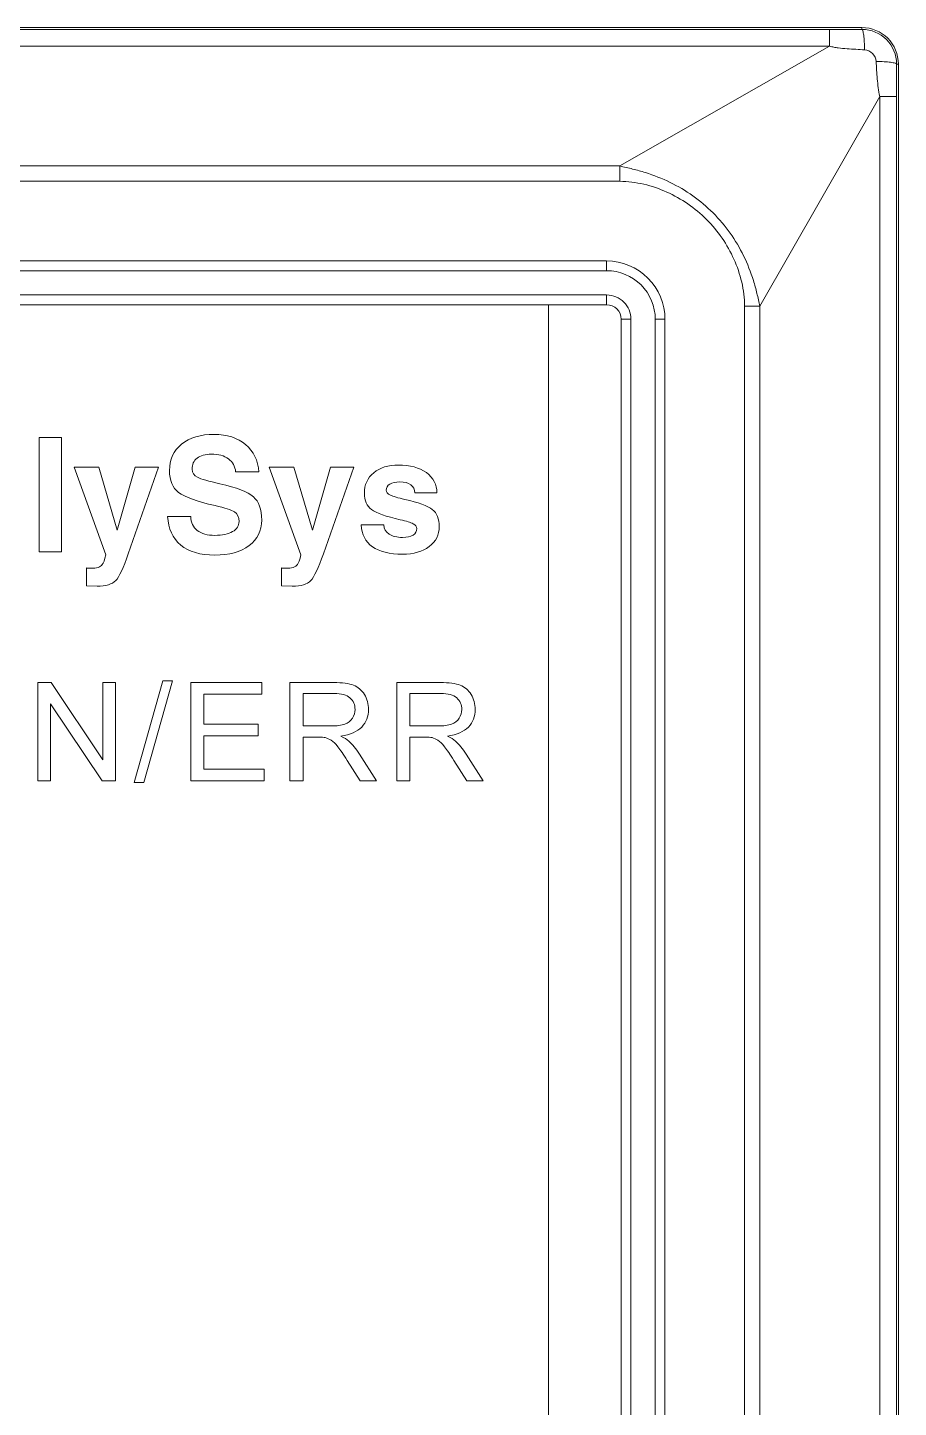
# Model space of a CAD drawing. Header units: millimetres. Extents: x 33157 to 59611, y -29750 to 1750.
# Drawn here: x 53882.71 to 53900.62, y -1910.46 to -1882.08 of the extents above; entities that cross this region are included whole.
import ezdxf

# ---------------------------------------------------------------- set-up
doc = ezdxf.new("R2010")
doc.units = ezdxf.units.MM
doc.layers.add('layer 1', color=7, linetype='Continuous', lineweight=18)

msp = doc.modelspace()

# ---------------------------------------------------------------- linework, layer by layer
at = {"layer": 'layer 1', "lineweight": 9}
for p, q in [((53899.202, -1882.12), (53899.202, -1882.462)), ((53899.866, -1882.082), (53899.866, -1882.119)), ((53900.616, -1882.832), (53900.616, -1882.832)), ((53900.616, -1882.832), (53900.616, -1981.332)), ((53900.237, -1883.496), (53900.237, -1980.668)), ((53900.579, -1883.496), (53900.579, -1980.668)), ((53894.886, -1884.928), (53894.886, -1885.244)), ((53894.616, -1886.882), (53894.616, -1887.082)), ((53894.616, -1887.582), (53894.616, -1887.782)), ((53897.454, -1887.813), (53897.454, -1887.813)), ((53897.454, -1887.813), (53897.454, -1976.351)), ((53897.77, -1887.813), (53897.77, -1887.813)), ((53897.77, -1887.813), (53897.77, -1976.351)), ((53894.916, -1888.082), (53894.916, -1888.082)), ((53894.916, -1888.082), (53894.916, -1976.082)), ((53895.116, -1888.082), (53895.116, -1888.082)), ((53895.116, -1888.082), (53895.116, -1976.082)), ((53895.616, -1888.082), (53895.616, -1976.082)), ((53895.816, -1888.082), (53895.816, -1976.082))]:
    msp.add_line(p, q, dxfattribs=at)
for points in [[(53899.866, -1882.082), (53899.866, -1882.082), (53866.666, -1882.082), (53866.666, -1882.082)], [(53867.331, -1882.12), (53867.331, -1882.12), (53899.202, -1882.12), (53899.202, -1882.12)], [(53899.202, -1882.12), (53899.424, -1882.12), (53899.645, -1882.119), (53899.866, -1882.119)], [(53867.331, -1882.462), (53867.331, -1882.462), (53899.202, -1882.462), (53899.202, -1882.462)], [(53899.202, -1882.462), (53899.202, -1882.462), (53894.886, -1884.928), (53894.886, -1884.928)], [(53900.58, -1882.832), (53900.58, -1882.832), (53900.616, -1882.832), (53900.616, -1882.832)], [(53900.58, -1882.832), (53900.579, -1883.053), (53900.579, -1883.275), (53900.579, -1883.496)], [(53900.237, -1883.496), (53900.237, -1883.496), (53897.77, -1887.813), (53897.77, -1887.813)], [(53900.579, -1883.496), (53900.579, -1883.496), (53900.237, -1883.496), (53900.237, -1883.496)], [(53894.886, -1884.928), (53894.886, -1884.928), (53871.647, -1884.928), (53871.647, -1884.928)], [(53894.886, -1885.244), (53894.886, -1885.244), (53871.647, -1885.244), (53871.647, -1885.244)], [(53871.916, -1886.882), (53871.916, -1886.882), (53894.616, -1886.882), (53894.616, -1886.882)], [(53871.916, -1887.082), (53871.916, -1887.082), (53894.616, -1887.082), (53894.616, -1887.082)], [(53894.616, -1887.582), (53894.616, -1887.582), (53871.916, -1887.582), (53871.916, -1887.582)], [(53894.616, -1887.782), (53894.616, -1887.782), (53871.916, -1887.782), (53871.916, -1887.782)], [(53897.454, -1887.813), (53897.454, -1887.813), (53897.77, -1887.813), (53897.77, -1887.813)], [(53894.916, -1888.082), (53894.916, -1888.082), (53895.116, -1888.082), (53895.116, -1888.082)], [(53895.816, -1888.082), (53895.816, -1888.082), (53895.616, -1888.082), (53895.616, -1888.082)]]:
    msp.add_open_spline(points, degree=3, dxfattribs=at)
for points, knots in [([(53900.616, -1882.832), (53900.616, -1882.633), (53900.537, -1882.442), (53900.397, -1882.302), (53900.256, -1882.161), (53900.065, -1882.082), (53899.866, -1882.082)], [0, 0, 0, 0, 171249.618321, 171249.618321, 171249.618321, 342499.236641, 342499.236641, 342499.236641, 342499.236641]), ([(53900.58, -1882.832), (53900.58, -1882.643), (53900.505, -1882.461), (53900.371, -1882.328), (53900.237, -1882.194), (53900.056, -1882.119), (53899.866, -1882.119)], [0, 0, 0, 0, 171249.613424, 171249.613424, 171249.613424, 342499.226849, 342499.226849, 342499.226849, 342499.226849]), ([(53899.866, -1882.119), (53899.871, -1882.12), (53899.874, -1882.124), (53899.876, -1882.128), (53899.881, -1882.136), (53899.883, -1882.144), (53899.886, -1882.152), (53899.889, -1882.164), (53899.892, -1882.177), (53899.895, -1882.19), (53899.898, -1882.207), (53899.9, -1882.224), (53899.903, -1882.241), (53899.909, -1882.286), (53899.912, -1882.331), (53899.915, -1882.376), (53899.919, -1882.43), (53899.921, -1882.485), (53899.922, -1882.539)], [0, 0, 0, 0, 145384.737443, 145384.737443, 145384.737443, 290769.474887, 290769.474887, 290769.474887, 436154.21233, 436154.21233, 436154.21233, 581538.949774, 581538.949774, 581538.949774, 726923.687217, 726923.687217, 726923.687217, 872308.424661, 872308.424661, 872308.424661, 872308.424661]), ([(53899.202, -1882.462), (53899.23, -1882.473), (53899.26, -1882.48), (53899.29, -1882.485), (53899.32, -1882.491), (53899.35, -1882.495), (53899.38, -1882.499), (53899.44, -1882.506), (53899.5, -1882.512), (53899.56, -1882.517), (53899.621, -1882.521), (53899.681, -1882.525), (53899.741, -1882.529), (53899.802, -1882.533), (53899.862, -1882.536), (53899.922, -1882.539)], [0, 0, 0, 0, 147779.679668, 147779.679668, 147779.679668, 295559.359337, 295559.359337, 295559.359337, 443339.039005, 443339.039005, 443339.039005, 591118.718674, 591118.718674, 591118.718674, 738898.398342, 738898.398342, 738898.398342, 738898.398342]), ([(53899.922, -1882.539), (53899.982, -1882.543), (53900.041, -1882.57), (53900.084, -1882.614), (53900.128, -1882.658), (53900.156, -1882.717), (53900.159, -1882.777)], [0, 0, 0, 0, 171249.570964, 171249.570964, 171249.570964, 342499.141927, 342499.141927, 342499.141927, 342499.141927]), ([(53900.58, -1882.832), (53900.579, -1882.828), (53900.575, -1882.825), (53900.57, -1882.822), (53900.562, -1882.818), (53900.555, -1882.815), (53900.547, -1882.813), (53900.534, -1882.809), (53900.521, -1882.806), (53900.509, -1882.804), (53900.492, -1882.801), (53900.475, -1882.798), (53900.457, -1882.796), (53900.413, -1882.79), (53900.368, -1882.786), (53900.323, -1882.783), (53900.268, -1882.78), (53900.214, -1882.778), (53900.159, -1882.777)], [0, 0, 0, 0, 145387.244146, 145387.244146, 145387.244146, 290774.488292, 290774.488292, 290774.488292, 436161.732437, 436161.732437, 436161.732437, 581548.976583, 581548.976583, 581548.976583, 726936.220729, 726936.220729, 726936.220729, 872323.464875, 872323.464875, 872323.464875, 872323.464875]), ([(53900.159, -1882.777), (53900.162, -1882.837), (53900.166, -1882.897), (53900.169, -1882.957), (53900.173, -1883.018), (53900.177, -1883.078), (53900.182, -1883.138), (53900.187, -1883.198), (53900.193, -1883.258), (53900.2, -1883.319), (53900.207, -1883.379), (53900.215, -1883.44), (53900.237, -1883.496)], [0, 0, 0, 0, 151852.445274, 151852.445274, 151852.445274, 303704.890548, 303704.890548, 303704.890548, 455557.335822, 455557.335822, 455557.335822, 607409.781096, 607409.781096, 607409.781096, 607409.781096]), ([(53897.77, -1887.813), (53897.749, -1887.725), (53897.729, -1887.636), (53897.707, -1887.548), (53897.686, -1887.46), (53897.661, -1887.372), (53897.634, -1887.285), (53897.58, -1887.112), (53897.513, -1886.942), (53897.434, -1886.779), (53897.354, -1886.615), (53897.261, -1886.459), (53897.156, -1886.31), (53897.051, -1886.162), (53896.933, -1886.023), (53896.804, -1885.894), (53896.676, -1885.766), (53896.536, -1885.648), (53896.388, -1885.543), (53896.24, -1885.437), (53896.083, -1885.344), (53895.92, -1885.265), (53895.756, -1885.185), (53895.587, -1885.119), (53895.413, -1885.064), (53895.326, -1885.037), (53895.239, -1885.013), (53895.151, -1884.991), (53895.063, -1884.969), (53894.974, -1884.95), (53894.886, -1884.928)], [0, 0, 0, 0, 140208.275508, 140208.275508, 140208.275508, 280416.551015, 280416.551015, 280416.551015, 420624.826523, 420624.826523, 420624.826523, 560833.10203, 560833.10203, 560833.10203, 701041.377538, 701041.377538, 701041.377538, 841249.653045, 841249.653045, 841249.653045, 981457.928553, 981457.928553, 981457.928553, 1121666.20406, 1121666.20406, 1121666.20406, 1261874.479568, 1261874.479568, 1261874.479568, 1402082.755075, 1402082.755075, 1402082.755075, 1402082.755075]), ([(53897.454, -1887.813), (53897.454, -1887.647), (53897.432, -1887.48), (53897.394, -1887.318), (53897.356, -1887.156), (53897.302, -1886.998), (53897.234, -1886.846), (53897.099, -1886.543), (53896.906, -1886.264), (53896.67, -1886.028), (53896.434, -1885.793), (53896.156, -1885.6), (53895.853, -1885.464), (53895.701, -1885.396), (53895.543, -1885.342), (53895.38, -1885.304), (53895.218, -1885.266), (53895.052, -1885.244), (53894.886, -1885.244)], [0, 0, 0, 0, 145380.499065, 145380.499065, 145380.499065, 290760.998131, 290760.998131, 290760.998131, 436141.497196, 436141.497196, 436141.497196, 581521.996261, 581521.996261, 581521.996261, 726902.495327, 726902.495327, 726902.495327, 872282.994392, 872282.994392, 872282.994392, 872282.994392]), ([(53895.816, -1888.082), (53895.816, -1887.764), (53895.69, -1887.459), (53895.465, -1887.234), (53895.24, -1887.008), (53894.935, -1886.882), (53894.616, -1886.882)], [0, 0, 0, 0, 171241.891532, 171241.891532, 171241.891532, 342483.783064, 342483.783064, 342483.783064, 342483.783064]), ([(53895.616, -1888.082), (53895.616, -1887.817), (53895.511, -1887.562), (53895.324, -1887.375), (53895.136, -1887.187), (53894.882, -1887.082), (53894.616, -1887.082)], [0, 0, 0, 0, 171241.864989, 171241.864989, 171241.864989, 342483.729979, 342483.729979, 342483.729979, 342483.729979]), ([(53895.116, -1888.082), (53895.116, -1887.949), (53895.064, -1887.822), (53894.97, -1887.729), (53894.876, -1887.635), (53894.749, -1887.582), (53894.616, -1887.582)], [0, 0, 0, 0, 171241.798957, 171241.798957, 171241.798957, 342483.597915, 342483.597915, 342483.597915, 342483.597915]), ([(53894.916, -1888.082), (53894.916, -1888.002), (53894.885, -1887.926), (53894.829, -1887.87), (53894.772, -1887.814), (53894.696, -1887.782), (53894.616, -1887.782)], [0, 0, 0, 0, 171241.772503, 171241.772503, 171241.772503, 342483.545007, 342483.545007, 342483.545007, 342483.545007])]:
    msp.add_open_spline(points, degree=3, knots=knots, dxfattribs=at)
at = {"layer": 'layer 1'}
for points, knots in [([(53893.417, -1887.782), (53893.417, -1887.782), (53894.616, -1887.782), (53894.616, -1887.782), (53894.782, -1887.782), (53894.917, -1887.917), (53894.917, -1888.082), (53894.917, -1888.082), (53894.917, -1939.339), (53894.917, -1939.339), (53894.917, -1939.339), (53885.917, -1944.535), (53885.917, -1944.535), (53885.917, -1944.535), (53885.917, -1940.577), (53885.917, -1940.577), (53885.917, -1940.577), (53890.417, -1937.979), (53890.417, -1937.979), (53892.325, -1936.878), (53893.417, -1934.986), (53893.417, -1932.783), (53893.417, -1932.783), (53893.417, -1887.782), (53893.417, -1887.782)], [0, 0, 0, 0, 142131.698634, 142131.698634, 142131.698634, 284263.397267, 284263.397267, 284263.397267, 426395.095901, 426395.095901, 426395.095901, 568526.794534, 568526.794534, 568526.794534, 710658.493168, 710658.493168, 710658.493168, 852790.191801, 852790.191801, 852790.191801, 994921.890435, 994921.890435, 994921.890435, 1137053.589069, 1137053.589069, 1137053.589069, 1137053.589069]), ([(53882.948, -1890.513), (53882.948, -1890.513), (53883.177, -1890.513), (53883.177, -1890.513), (53883.177, -1890.513), (53883.407, -1890.513), (53883.407, -1890.513), (53883.407, -1890.513), (53883.407, -1892.868), (53883.407, -1892.868), (53883.407, -1892.868), (53883.178, -1892.868), (53883.178, -1892.868), (53883.178, -1892.868), (53882.948, -1892.868), (53882.948, -1892.868), (53882.948, -1892.868), (53882.948, -1890.513), (53882.948, -1890.513)], [0, 0, 0, 0, 145351.808168, 145351.808168, 145351.808168, 290703.616335, 290703.616335, 290703.616335, 436055.424503, 436055.424503, 436055.424503, 581407.232671, 581407.232671, 581407.232671, 726759.040839, 726759.040839, 726759.040839, 872110.849006, 872110.849006, 872110.849006, 872110.849006]), ([(53886.986, -1891.221), (53886.977, -1891.108), (53886.928, -1891.019), (53886.838, -1890.953), (53886.749, -1890.888), (53886.632, -1890.855), (53886.488, -1890.855), (53886.363, -1890.855), (53886.265, -1890.882), (53886.195, -1890.937), (53886.125, -1890.992), (53886.089, -1891.069), (53886.089, -1891.167), (53886.089, -1891.237), (53886.126, -1891.292), (53886.2, -1891.33), (53886.273, -1891.368), (53886.427, -1891.414), (53886.663, -1891.466), (53887.005, -1891.543), (53887.235, -1891.632), (53887.35, -1891.732), (53887.466, -1891.831), (53887.523, -1891.991), (53887.523, -1892.211), (53887.523, -1892.432), (53887.436, -1892.607), (53887.262, -1892.737), (53887.088, -1892.867), (53886.853, -1892.932), (53886.556, -1892.932), (53886.258, -1892.932), (53886.025, -1892.863), (53885.857, -1892.725), (53885.69, -1892.587), (53885.6, -1892.391), (53885.588, -1892.137), (53885.588, -1892.137), (53886.062, -1892.137), (53886.062, -1892.137), (53886.067, -1892.262), (53886.113, -1892.358), (53886.198, -1892.425), (53886.284, -1892.493), (53886.403, -1892.526), (53886.556, -1892.526), (53886.713, -1892.526), (53886.835, -1892.501), (53886.924, -1892.45), (53887.012, -1892.4), (53887.056, -1892.329), (53887.056, -1892.24), (53887.056, -1892.151), (53887.024, -1892.086), (53886.961, -1892.044), (53886.899, -1892.003), (53886.766, -1891.959), (53886.563, -1891.915), (53886.189, -1891.831), (53885.94, -1891.741), (53885.814, -1891.644), (53885.689, -1891.548), (53885.626, -1891.398), (53885.626, -1891.194), (53885.626, -1890.965), (53885.709, -1890.784), (53885.874, -1890.65), (53886.04, -1890.516), (53886.264, -1890.449), (53886.546, -1890.449), (53886.81, -1890.449), (53887.024, -1890.519), (53887.19, -1890.658), (53887.356, -1890.797), (53887.447, -1890.984), (53887.466, -1891.221), (53887.466, -1891.221), (53886.986, -1891.221), (53886.986, -1891.221)], [0, 0, 0, 0, 135411.67457, 135411.67457, 135411.67457, 270823.349141, 270823.349141, 270823.349141, 406235.023711, 406235.023711, 406235.023711, 541646.698281, 541646.698281, 541646.698281, 677058.372852, 677058.372852, 677058.372852, 812470.047422, 812470.047422, 812470.047422, 947881.721992, 947881.721992, 947881.721992, 1083293.396563, 1083293.396563, 1083293.396563, 1218705.071133, 1218705.071133, 1218705.071133, 1354116.745703, 1354116.745703, 1354116.745703, 1489528.420274, 1489528.420274, 1489528.420274, 1624940.094844, 1624940.094844, 1624940.094844, 1760351.769414, 1760351.769414, 1760351.769414, 1895763.443985, 1895763.443985, 1895763.443985, 2031175.118555, 2031175.118555, 2031175.118555, 2166586.793126, 2166586.793126, 2166586.793126, 2301998.467696, 2301998.467696, 2301998.467696, 2437410.142266, 2437410.142266, 2437410.142266, 2572821.816837, 2572821.816837, 2572821.816837, 2708233.491407, 2708233.491407, 2708233.491407, 2843645.165977, 2843645.165977, 2843645.165977, 2979056.840548, 2979056.840548, 2979056.840548, 3114468.515118, 3114468.515118, 3114468.515118, 3249880.189688, 3249880.189688, 3249880.189688, 3385291.864259, 3385291.864259, 3385291.864259, 3520703.538829, 3520703.538829, 3520703.538829, 3520703.538829]), ([(53884.777, -1892.905), (53884.676, -1893.199), (53884.59, -1893.383), (53884.519, -1893.457), (53884.447, -1893.532), (53884.319, -1893.57), (53884.135, -1893.57), (53884.135, -1893.57), (53883.916, -1893.565), (53883.916, -1893.565), (53883.916, -1893.565), (53883.916, -1893.196), (53883.916, -1893.196), (53883.926, -1893.201), (53883.956, -1893.203), (53884.004, -1893.203), (53884.127, -1893.203), (53884.207, -1893.178), (53884.244, -1893.128), (53884.268, -1893.096), (53884.291, -1893.029), (53884.315, -1892.929), (53884.315, -1892.929), (53883.665, -1891.126), (53883.665, -1891.126), (53883.665, -1891.126), (53883.918, -1891.126), (53883.918, -1891.126), (53883.918, -1891.126), (53884.172, -1891.126), (53884.172, -1891.126), (53884.172, -1891.126), (53884.551, -1892.418), (53884.551, -1892.418), (53884.551, -1892.418), (53884.552, -1892.418), (53884.552, -1892.418), (53884.552, -1892.418), (53884.921, -1891.126), (53884.921, -1891.126), (53884.921, -1891.126), (53885.161, -1891.126), (53885.161, -1891.126), (53885.161, -1891.126), (53885.402, -1891.126), (53885.402, -1891.126), (53885.402, -1891.126), (53884.777, -1892.905), (53884.777, -1892.905)], [0, 0, 0, 0, 137273.496016, 137273.496016, 137273.496016, 274546.992031, 274546.992031, 274546.992031, 411820.488047, 411820.488047, 411820.488047, 549093.984063, 549093.984063, 549093.984063, 686367.480079, 686367.480079, 686367.480079, 823640.976094, 823640.976094, 823640.976094, 960914.47211, 960914.47211, 960914.47211, 1098187.968126, 1098187.968126, 1098187.968126, 1235461.464142, 1235461.464142, 1235461.464142, 1372734.960157, 1372734.960157, 1372734.960157, 1510008.456173, 1510008.456173, 1510008.456173, 1647281.952189, 1647281.952189, 1647281.952189, 1784555.448204, 1784555.448204, 1784555.448204, 1921828.94422, 1921828.94422, 1921828.94422, 2059102.440236, 2059102.440236, 2059102.440236, 2196375.936252, 2196375.936252, 2196375.936252, 2196375.936252]), ([(53888.79, -1892.905), (53888.689, -1893.199), (53888.603, -1893.383), (53888.531, -1893.457), (53888.46, -1893.532), (53888.332, -1893.57), (53888.148, -1893.57), (53888.148, -1893.57), (53887.929, -1893.565), (53887.929, -1893.565), (53887.929, -1893.565), (53887.929, -1893.196), (53887.929, -1893.196), (53887.939, -1893.201), (53887.969, -1893.203), (53888.017, -1893.203), (53888.14, -1893.203), (53888.22, -1893.178), (53888.257, -1893.128), (53888.281, -1893.096), (53888.304, -1893.029), (53888.328, -1892.929), (53888.328, -1892.929), (53887.678, -1891.126), (53887.678, -1891.126), (53887.678, -1891.126), (53887.931, -1891.126), (53887.931, -1891.126), (53887.931, -1891.126), (53888.185, -1891.126), (53888.185, -1891.126), (53888.185, -1891.126), (53888.564, -1892.418), (53888.564, -1892.418), (53888.564, -1892.418), (53888.565, -1892.418), (53888.565, -1892.418), (53888.565, -1892.418), (53888.934, -1891.126), (53888.934, -1891.126), (53888.934, -1891.126), (53889.174, -1891.126), (53889.174, -1891.126), (53889.174, -1891.126), (53889.415, -1891.126), (53889.415, -1891.126), (53889.415, -1891.126), (53888.79, -1892.905), (53888.79, -1892.905)], [0, 0, 0, 0, 137283.534714, 137283.534714, 137283.534714, 274567.069428, 274567.069428, 274567.069428, 411850.604141, 411850.604141, 411850.604141, 549134.138855, 549134.138855, 549134.138855, 686417.673569, 686417.673569, 686417.673569, 823701.208283, 823701.208283, 823701.208283, 960984.742997, 960984.742997, 960984.742997, 1098268.277711, 1098268.277711, 1098268.277711, 1235551.812424, 1235551.812424, 1235551.812424, 1372835.347138, 1372835.347138, 1372835.347138, 1510118.881852, 1510118.881852, 1510118.881852, 1647402.416566, 1647402.416566, 1647402.416566, 1784685.95128, 1784685.95128, 1784685.95128, 1921969.485994, 1921969.485994, 1921969.485994, 2059253.020707, 2059253.020707, 2059253.020707, 2196536.555421, 2196536.555421, 2196536.555421, 2196536.555421]), ([(53890.67, -1891.649), (53890.67, -1891.582), (53890.642, -1891.527), (53890.587, -1891.487), (53890.531, -1891.446), (53890.458, -1891.426), (53890.366, -1891.426), (53890.277, -1891.426), (53890.208, -1891.441), (53890.158, -1891.471), (53890.108, -1891.502), (53890.084, -1891.544), (53890.084, -1891.599), (53890.084, -1891.637), (53890.112, -1891.67), (53890.169, -1891.698), (53890.224, -1891.725), (53890.323, -1891.754), (53890.465, -1891.786), (53890.747, -1891.849), (53890.936, -1891.918), (53891.031, -1891.993), (53891.127, -1892.067), (53891.174, -1892.185), (53891.174, -1892.345), (53891.174, -1892.515), (53891.105, -1892.653), (53890.967, -1892.757), (53890.828, -1892.861), (53890.646, -1892.913), (53890.419, -1892.913), (53890.151, -1892.913), (53889.944, -1892.862), (53889.799, -1892.759), (53889.655, -1892.657), (53889.577, -1892.507), (53889.568, -1892.311), (53889.568, -1892.311), (53890.035, -1892.311), (53890.035, -1892.311), (53890.039, -1892.391), (53890.074, -1892.454), (53890.142, -1892.5), (53890.21, -1892.545), (53890.302, -1892.568), (53890.419, -1892.568), (53890.511, -1892.568), (53890.583, -1892.552), (53890.634, -1892.52), (53890.686, -1892.489), (53890.712, -1892.445), (53890.712, -1892.388), (53890.712, -1892.349), (53890.687, -1892.315), (53890.637, -1892.287), (53890.587, -1892.26), (53890.499, -1892.233), (53890.373, -1892.206), (53890.078, -1892.139), (53889.881, -1892.069), (53889.782, -1891.996), (53889.682, -1891.923), (53889.633, -1891.811), (53889.633, -1891.658), (53889.633, -1891.485), (53889.697, -1891.345), (53889.826, -1891.239), (53889.954, -1891.133), (53890.124, -1891.08), (53890.334, -1891.08), (53890.571, -1891.08), (53890.762, -1891.132), (53890.908, -1891.236), (53891.053, -1891.34), (53891.125, -1891.478), (53891.125, -1891.649), (53891.125, -1891.649), (53891.125, -1891.649), (53891.125, -1891.649), (53891.125, -1891.649), (53890.67, -1891.649), (53890.67, -1891.649)], [0, 0, 0, 0, 135276.519634, 135276.519634, 135276.519634, 270553.039268, 270553.039268, 270553.039268, 405829.558901, 405829.558901, 405829.558901, 541106.078535, 541106.078535, 541106.078535, 676382.598169, 676382.598169, 676382.598169, 811659.117803, 811659.117803, 811659.117803, 946935.637437, 946935.637437, 946935.637437, 1082212.15707, 1082212.15707, 1082212.15707, 1217488.676704, 1217488.676704, 1217488.676704, 1352765.196338, 1352765.196338, 1352765.196338, 1488041.715972, 1488041.715972, 1488041.715972, 1623318.235606, 1623318.235606, 1623318.235606, 1758594.75524, 1758594.75524, 1758594.75524, 1893871.274873, 1893871.274873, 1893871.274873, 2029147.794507, 2029147.794507, 2029147.794507, 2164424.314141, 2164424.314141, 2164424.314141, 2299700.833775, 2299700.833775, 2299700.833775, 2434977.353409, 2434977.353409, 2434977.353409, 2570253.873042, 2570253.873042, 2570253.873042, 2705530.392676, 2705530.392676, 2705530.392676, 2840806.91231, 2840806.91231, 2840806.91231, 2976083.431944, 2976083.431944, 2976083.431944, 3111359.951578, 3111359.951578, 3111359.951578, 3246636.471211, 3246636.471211, 3246636.471211, 3381912.990845, 3381912.990845, 3381912.990845, 3517189.510479, 3517189.510479, 3517189.510479, 3652466.030113, 3652466.030113, 3652466.030113, 3652466.030113]), ([(53882.921, -1897.575), (53882.921, -1897.575), (53882.921, -1895.554), (53882.921, -1895.554), (53882.921, -1895.554), (53883.195, -1895.554), (53883.195, -1895.554), (53883.195, -1895.554), (53884.255, -1897.14), (53884.255, -1897.14), (53884.255, -1897.14), (53884.255, -1895.554), (53884.255, -1895.554), (53884.255, -1895.554), (53884.512, -1895.554), (53884.512, -1895.554), (53884.512, -1895.554), (53884.512, -1897.575), (53884.512, -1897.575), (53884.512, -1897.575), (53884.238, -1897.575), (53884.238, -1897.575), (53884.238, -1897.575), (53883.177, -1895.989), (53883.177, -1895.989), (53883.177, -1895.989), (53883.177, -1897.575), (53883.177, -1897.575), (53883.177, -1897.575), (53882.921, -1897.575), (53882.921, -1897.575)], [0, 0, 0, 0, 140184.015855, 140184.015855, 140184.015855, 280368.03171, 280368.03171, 280368.03171, 420552.047565, 420552.047565, 420552.047565, 560736.06342, 560736.06342, 560736.06342, 700920.079275, 700920.079275, 700920.079275, 841104.09513, 841104.09513, 841104.09513, 981288.110985, 981288.110985, 981288.110985, 1121472.12684, 1121472.12684, 1121472.12684, 1261656.142694, 1261656.142694, 1261656.142694, 1401840.158549, 1401840.158549, 1401840.158549, 1401840.158549]), ([(53884.901, -1897.609), (53884.901, -1897.609), (53885.488, -1895.52), (53885.488, -1895.52), (53885.488, -1895.52), (53885.688, -1895.52), (53885.688, -1895.52), (53885.688, -1895.52), (53885.101, -1897.609), (53885.101, -1897.609), (53885.101, -1897.609), (53884.901, -1897.609), (53884.901, -1897.609)], [0, 0, 0, 0, 151827.937366, 151827.937366, 151827.937366, 303655.874732, 303655.874732, 303655.874732, 455483.812098, 455483.812098, 455483.812098, 607311.749464, 607311.749464, 607311.749464, 607311.749464]), ([(53886.065, -1897.575), (53886.065, -1897.575), (53886.065, -1895.554), (53886.065, -1895.554), (53886.065, -1895.554), (53887.524, -1895.554), (53887.524, -1895.554), (53887.524, -1895.554), (53887.524, -1895.791), (53887.524, -1895.791), (53887.524, -1895.791), (53886.333, -1895.791), (53886.333, -1895.791), (53886.333, -1895.791), (53886.333, -1896.412), (53886.333, -1896.412), (53886.333, -1896.412), (53887.448, -1896.412), (53887.448, -1896.412), (53887.448, -1896.412), (53887.448, -1896.649), (53887.448, -1896.649), (53887.448, -1896.649), (53886.333, -1896.649), (53886.333, -1896.649), (53886.333, -1896.649), (53886.333, -1897.338), (53886.333, -1897.338), (53886.333, -1897.338), (53887.572, -1897.338), (53887.572, -1897.338), (53887.572, -1897.338), (53887.572, -1897.575), (53887.572, -1897.575), (53887.572, -1897.575), (53886.065, -1897.575), (53886.065, -1897.575)], [0, 0, 0, 0, 138898.17039, 138898.17039, 138898.17039, 277796.340779, 277796.340779, 277796.340779, 416694.511169, 416694.511169, 416694.511169, 555592.681559, 555592.681559, 555592.681559, 694490.851948, 694490.851948, 694490.851948, 833389.022338, 833389.022338, 833389.022338, 972287.192728, 972287.192728, 972287.192728, 1111185.363117, 1111185.363117, 1111185.363117, 1250083.533507, 1250083.533507, 1250083.533507, 1388981.703897, 1388981.703897, 1388981.703897, 1527879.874287, 1527879.874287, 1527879.874287, 1666778.044676, 1666778.044676, 1666778.044676, 1666778.044676]), ([(53888.104, -1897.575), (53888.104, -1897.575), (53888.104, -1895.554), (53888.104, -1895.554), (53888.104, -1895.554), (53889, -1895.554), (53889, -1895.554), (53889.18, -1895.554), (53889.317, -1895.573), (53889.41, -1895.609), (53889.504, -1895.645), (53889.579, -1895.709), (53889.635, -1895.801), (53889.691, -1895.892), (53889.718, -1895.994), (53889.718, -1896.105), (53889.718, -1896.249), (53889.672, -1896.369), (53889.579, -1896.468), (53889.486, -1896.566), (53889.343, -1896.628), (53889.15, -1896.655), (53889.221, -1896.689), (53889.274, -1896.723), (53889.311, -1896.756), (53889.389, -1896.827), (53889.463, -1896.917), (53889.532, -1897.025), (53889.532, -1897.025), (53889.882, -1897.575), (53889.882, -1897.575), (53889.882, -1897.575), (53889.548, -1897.575), (53889.548, -1897.575), (53889.548, -1897.575), (53889.28, -1897.154), (53889.28, -1897.154), (53889.203, -1897.033), (53889.138, -1896.94), (53889.088, -1896.876), (53889.037, -1896.811), (53888.992, -1896.766), (53888.952, -1896.741), (53888.913, -1896.715), (53888.872, -1896.697), (53888.83, -1896.687), (53888.8, -1896.681), (53888.751, -1896.677), (53888.682, -1896.677), (53888.682, -1896.677), (53888.372, -1896.677), (53888.372, -1896.677), (53888.372, -1896.677), (53888.372, -1897.575), (53888.372, -1897.575), (53888.372, -1897.575), (53888.104, -1897.575), (53888.104, -1897.575)], [0, 0, 0, 0, 136472.553887, 136472.553887, 136472.553887, 272945.107774, 272945.107774, 272945.107774, 409417.661661, 409417.661661, 409417.661661, 545890.215548, 545890.215548, 545890.215548, 682362.769435, 682362.769435, 682362.769435, 818835.323322, 818835.323322, 818835.323322, 955307.877209, 955307.877209, 955307.877209, 1091780.431096, 1091780.431096, 1091780.431096, 1228252.984983, 1228252.984983, 1228252.984983, 1364725.538869, 1364725.538869, 1364725.538869, 1501198.092756, 1501198.092756, 1501198.092756, 1637670.646643, 1637670.646643, 1637670.646643, 1774143.20053, 1774143.20053, 1774143.20053, 1910615.754417, 1910615.754417, 1910615.754417, 2047088.308304, 2047088.308304, 2047088.308304, 2183560.862191, 2183560.862191, 2183560.862191, 2320033.416078, 2320033.416078, 2320033.416078, 2456505.969965, 2456505.969965, 2456505.969965, 2592978.523852, 2592978.523852, 2592978.523852, 2592978.523852]), ([(53890.299, -1897.575), (53890.299, -1897.575), (53890.299, -1895.554), (53890.299, -1895.554), (53890.299, -1895.554), (53891.194, -1895.554), (53891.194, -1895.554), (53891.375, -1895.554), (53891.512, -1895.573), (53891.605, -1895.609), (53891.699, -1895.645), (53891.774, -1895.709), (53891.829, -1895.801), (53891.885, -1895.892), (53891.913, -1895.994), (53891.913, -1896.105), (53891.913, -1896.249), (53891.867, -1896.369), (53891.774, -1896.468), (53891.681, -1896.566), (53891.538, -1896.628), (53891.345, -1896.655), (53891.416, -1896.689), (53891.469, -1896.723), (53891.506, -1896.756), (53891.584, -1896.827), (53891.658, -1896.917), (53891.727, -1897.025), (53891.727, -1897.025), (53892.076, -1897.575), (53892.076, -1897.575), (53892.076, -1897.575), (53891.742, -1897.575), (53891.742, -1897.575), (53891.742, -1897.575), (53891.475, -1897.154), (53891.475, -1897.154), (53891.398, -1897.033), (53891.333, -1896.94), (53891.283, -1896.876), (53891.232, -1896.811), (53891.187, -1896.766), (53891.147, -1896.741), (53891.107, -1896.715), (53891.067, -1896.697), (53891.025, -1896.687), (53890.995, -1896.681), (53890.946, -1896.677), (53890.877, -1896.677), (53890.877, -1896.677), (53890.567, -1896.677), (53890.567, -1896.677), (53890.567, -1896.677), (53890.567, -1897.575), (53890.567, -1897.575), (53890.567, -1897.575), (53890.299, -1897.575), (53890.299, -1897.575)], [0, 0, 0, 0, 136478.013922, 136478.013922, 136478.013922, 272956.027843, 272956.027843, 272956.027843, 409434.041765, 409434.041765, 409434.041765, 545912.055687, 545912.055687, 545912.055687, 682390.069608, 682390.069608, 682390.069608, 818868.08353, 818868.08353, 818868.08353, 955346.097451, 955346.097451, 955346.097451, 1091824.111373, 1091824.111373, 1091824.111373, 1228302.125295, 1228302.125295, 1228302.125295, 1364780.139216, 1364780.139216, 1364780.139216, 1501258.153138, 1501258.153138, 1501258.153138, 1637736.16706, 1637736.16706, 1637736.16706, 1774214.180981, 1774214.180981, 1774214.180981, 1910692.194903, 1910692.194903, 1910692.194903, 2047170.208824, 2047170.208824, 2047170.208824, 2183648.222746, 2183648.222746, 2183648.222746, 2320126.236668, 2320126.236668, 2320126.236668, 2456604.250589, 2456604.250589, 2456604.250589, 2593082.264511, 2593082.264511, 2593082.264511, 2593082.264511]), ([(53888.372, -1896.446), (53888.372, -1896.446), (53888.946, -1896.446), (53888.946, -1896.446), (53889.068, -1896.446), (53889.163, -1896.433), (53889.232, -1896.408), (53889.301, -1896.383), (53889.353, -1896.343), (53889.388, -1896.287), (53889.424, -1896.231), (53889.442, -1896.171), (53889.442, -1896.106), (53889.442, -1896.01), (53889.407, -1895.931), (53889.338, -1895.869), (53889.269, -1895.808), (53889.16, -1895.777), (53889.011, -1895.777), (53889.011, -1895.777), (53888.372, -1895.777), (53888.372, -1895.777), (53888.372, -1895.777), (53888.372, -1896.446), (53888.372, -1896.446)], [0, 0, 0, 0, 142141.786414, 142141.786414, 142141.786414, 284283.572829, 284283.572829, 284283.572829, 426425.359243, 426425.359243, 426425.359243, 568567.145657, 568567.145657, 568567.145657, 710708.932071, 710708.932071, 710708.932071, 852850.718486, 852850.718486, 852850.718486, 994992.5049, 994992.5049, 994992.5049, 1137134.291314, 1137134.291314, 1137134.291314, 1137134.291314]), ([(53890.567, -1896.446), (53890.567, -1896.446), (53891.141, -1896.446), (53891.141, -1896.446), (53891.263, -1896.446), (53891.358, -1896.433), (53891.427, -1896.408), (53891.496, -1896.383), (53891.548, -1896.343), (53891.583, -1896.287), (53891.619, -1896.231), (53891.637, -1896.171), (53891.637, -1896.106), (53891.637, -1896.01), (53891.602, -1895.931), (53891.533, -1895.869), (53891.464, -1895.808), (53891.355, -1895.777), (53891.206, -1895.777), (53891.206, -1895.777), (53890.567, -1895.777), (53890.567, -1895.777), (53890.567, -1895.777), (53890.567, -1896.446), (53890.567, -1896.446)], [0, 0, 0, 0, 142147.470965, 142147.470965, 142147.470965, 284294.94193, 284294.94193, 284294.94193, 426442.412895, 426442.412895, 426442.412895, 568589.88386, 568589.88386, 568589.88386, 710737.354825, 710737.354825, 710737.354825, 852884.82579, 852884.82579, 852884.82579, 995032.296755, 995032.296755, 995032.296755, 1137179.76772, 1137179.76772, 1137179.76772, 1137179.76772])]:
    msp.add_open_spline(points, degree=3, knots=knots, dxfattribs=at)

doc.saveas('drawing.dxf')
